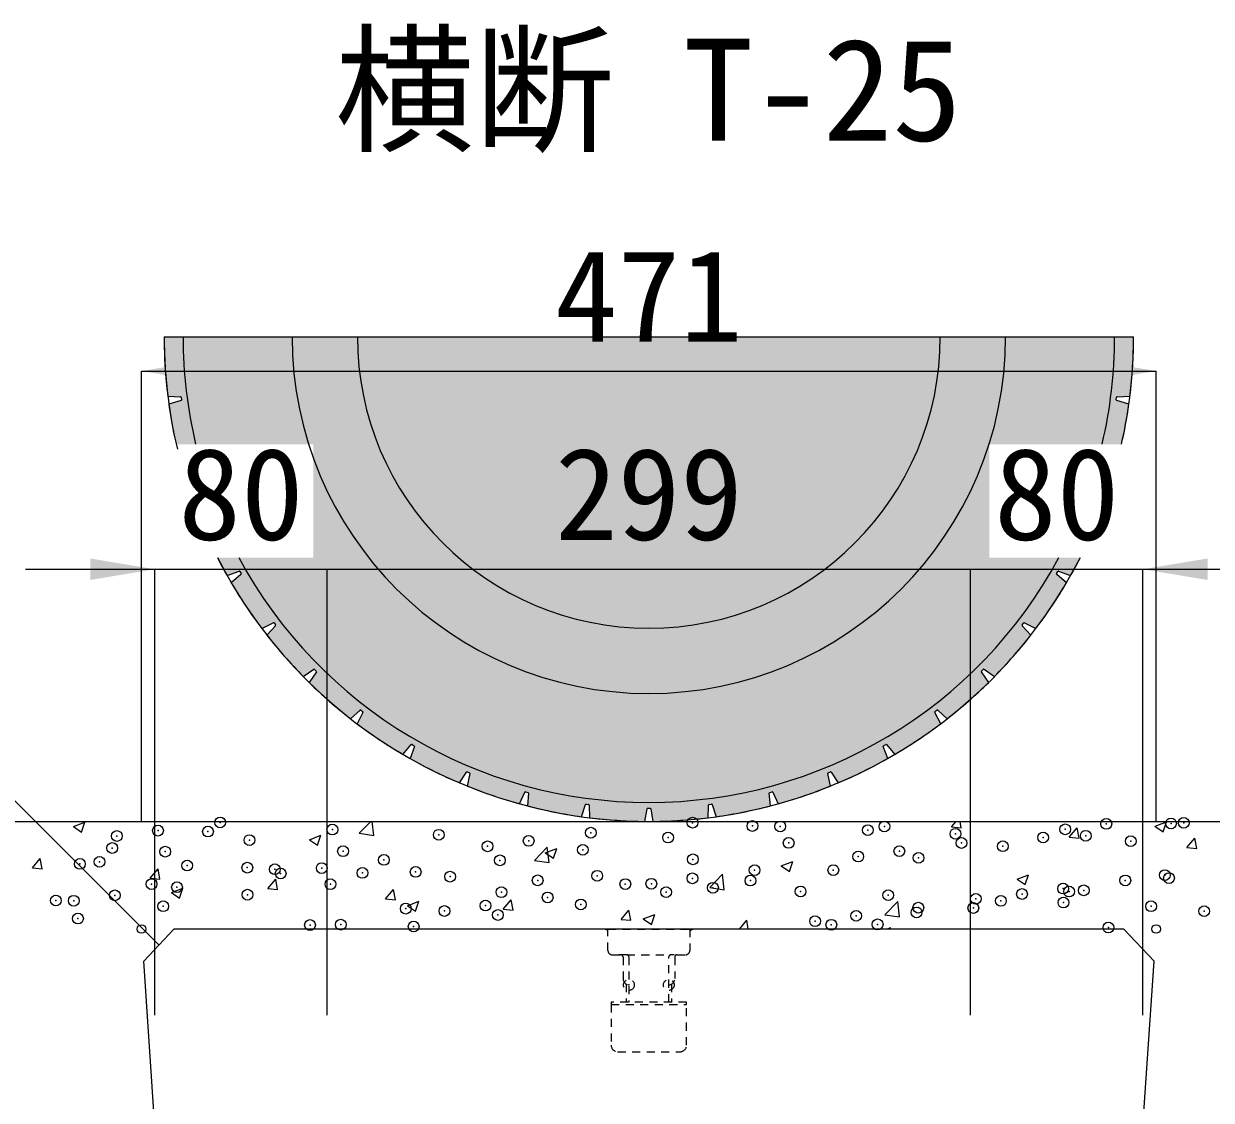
# Model space of a CAD drawing. Units: millimetres at full size. Extents: x -228 to 5022, y -597 to 6828.
# Drawn here: x 968 to 1519, y 4405 to 4905 of the extents above; entities that cross this region are included whole.
import ezdxf
from ezdxf.enums import TextEntityAlignment as Align

# ---------------------------------------------------------------- set-up
doc = ezdxf.new("R2010")
doc.units = ezdxf.units.MM
doc.header["$LTSCALE"] = 10
doc.header["$PDMODE"] = 32
doc.header["$PDSIZE"] = 5
doc.linetypes.add('USER2', pattern=[0.675, 0.375, -0.3])
for name, color, linetype, lineweight in [('(0-0)', 2, 'USER2', 9), ('0_2', 7, 'Continuous', 9), ('寸法線', 7, 'Continuous', 13), ('引出線', 4, 'Continuous', 13), ('本体', 2, 'Continuous', 9), ('補助線', 8, 'Continuous', 13), ('ｲﾝｻｰﾄ', 3, 'USER2', 9), ('ﾊｯﾁﾝｸﾞ', 7, 'Continuous', 5)]:
    doc.layers.add(name, color=color, linetype=linetype, lineweight=lineweight)
doc.styles.add('ＭＳ ゴシック', font='')
doc.styles.get('ＭＳ ゴシック').set_extended_font_data('MS Gothic')

# ---------------------------------------------------------------- blocks, each defined once
blk = doc.blocks.new('filled_arrow')
at = {"color": 0, "linetype": 'Continuous', "lineweight": -2}
blk.add_solid([(7.5, 1.25), (0, 0), (7.5, -1.25)], dxfattribs=at)

msp = doc.modelspace()

# ---------------------------------------------------------------- hatches: boundary and pattern name
at = {"layer": 'ﾊｯﾁﾝｸﾞ'}
for points in [[(1416.27, 4709.26), (1477.67, 4709.26, 0.02099), (1481.07, 4727.83), (1475.18, 4729.69), (1475.4, 4731.3), (1481.57, 4731.57, 0.03064), (1483.25, 4759.07), (1393.55, 4759.07, -1), (1122.96, 4759.07), (1033.25, 4759.07, 0.03064), (1034.94, 4731.57), (1041.11, 4731.3), (1041.32, 4729.69), (1035.43, 4727.83, 0.02363), (1039.37, 4706.94), (1039.37, 4709.26), (1102.43, 4709.26), (1102.43, 4656.57), (1057.95, 4656.57, 0.01056), (1062.46, 4648.2), (1068.26, 4650.31), (1069.08, 4648.91), (1064.35, 4644.94, 0.02854), (1078.61, 4623.59), (1084.08, 4626.45), (1085.07, 4625.16), (1080.9, 4620.6, 0.02854), (1097.83, 4601.31), (1102.88, 4604.85), (1104.03, 4603.7), (1100.49, 4598.64, 0.02854), (1119.79, 4581.71), (1124.34, 4585.89), (1125.63, 4584.9), (1122.78, 4579.42, 0.02854), (1144.12, 4565.16), (1148.09, 4569.89), (1149.5, 4569.08), (1147.39, 4563.27, 0.02854), (1170.41, 4551.92), (1173.73, 4557.13), (1175.23, 4556.51), (1173.89, 4550.48, 0.02854), (1198.2, 4542.23), (1200.81, 4547.82), (1202.38, 4547.4), (1201.84, 4541.25, 0.02854), (1227.02, 4536.24), (1228.87, 4542.13), (1230.48, 4541.92), (1230.75, 4535.75, 0.02854), (1256.37, 4534.07), (1257.44, 4540.16), (1258.25, 4540.16), (1259.06, 4540.16), (1260.14, 4534.07, 0.02854), (1285.75, 4535.75), (1286.02, 4541.92), (1287.63, 4542.13), (1289.49, 4536.24, 0.02854), (1314.66, 4541.25), (1314.13, 4547.4), (1315.69, 4547.82), (1318.3, 4542.23, 0.02854), (1342.61, 4550.48), (1341.27, 4556.51), (1342.78, 4557.13), (1346.09, 4551.92, 0.02854), (1369.12, 4563.27), (1367, 4569.08), (1368.41, 4569.89), (1372.38, 4565.16, 0.02854), (1393.72, 4579.42), (1390.87, 4584.9), (1392.16, 4585.89), (1396.71, 4581.71, 0.02854), (1416.01, 4598.64), (1412.47, 4603.7), (1413.62, 4604.85), (1418.68, 4601.31, 0.02854), (1435.6, 4620.6), (1431.43, 4625.16), (1432.42, 4626.45), (1437.9, 4623.59, 0.02854), (1452.16, 4644.94), (1447.43, 4648.91), (1448.24, 4650.31), (1454.04, 4648.2, 0.01056), (1458.55, 4656.57), (1416.27, 4656.57)], [(1122.96, 4759.07), (1226.54, 4759.07), (1393.55, 4759.07, -1)]]:
    msp.add_hatch(color=256, dxfattribs=at).paths.add_polyline_path(points)

# ---------------------------------------------------------------- linework, layer by layer
at = {"layer": '(0-0)', "linetype": 'Continuous', "lineweight": 13}
msp.add_line((655.02, 4534.07), (1974.98, 4534.07), dxfattribs=at)
at = {"layer": '0_2', "lineweight": 5}
for p, q in [((1034.94, 4731.57), (1040.86, 4731.31)), ((1041.14, 4731.05), (1041.29, 4729.94)), ((1475.22, 4729.94), (1475.36, 4731.05)), ((1475.65, 4731.31), (1481.57, 4731.57)), ((1041.08, 4729.61), (1035.43, 4727.83)), ((1481.07, 4727.83), (1475.42, 4729.61)), ((1062.46, 4648.2), (1068.03, 4650.23)), ((1068.88, 4648.75), (1064.35, 4644.94)), ((1068.39, 4650.1), (1068.95, 4649.13)), ((1447.55, 4649.13), (1448.11, 4650.1)), ((1452.16, 4644.94), (1447.62, 4648.75)), ((1448.48, 4650.23), (1454.04, 4648.2)), ((1078.61, 4623.59), (1083.86, 4626.33)), ((1084.9, 4624.97), (1080.9, 4620.6)), ((1084.24, 4626.25), (1084.92, 4625.36)), ((1431.58, 4625.36), (1432.27, 4626.25)), ((1435.6, 4620.6), (1431.6, 4624.97)), ((1432.64, 4626.33), (1437.9, 4623.59)), ((1097.83, 4601.31), (1102.68, 4604.7)), ((1103.89, 4603.49), (1100.49, 4598.64)), ((1103.06, 4604.67), (1103.86, 4603.88)), ((1416.01, 4598.64), (1412.61, 4603.49)), ((1412.65, 4603.88), (1413.44, 4604.67)), ((1413.83, 4604.7), (1418.68, 4601.31)), ((1119.79, 4581.71), (1124.16, 4585.72)), ((1125.52, 4584.67), (1122.78, 4579.42)), ((1124.54, 4585.73), (1125.43, 4585.05)), ((1393.72, 4579.42), (1390.99, 4584.67)), ((1391.07, 4585.05), (1391.96, 4585.73)), ((1392.35, 4585.72), (1396.71, 4581.71)), ((1144.12, 4565.16), (1147.93, 4569.7)), ((1149.41, 4568.84), (1147.39, 4563.27)), ((1148.31, 4569.76), (1149.28, 4569.2)), ((1369.12, 4563.27), (1367.09, 4568.84)), ((1367.22, 4569.2), (1368.19, 4569.76)), ((1368.57, 4569.7), (1372.38, 4565.16)), ((1170.41, 4551.92), (1173.59, 4556.92)), ((1175.17, 4556.26), (1173.89, 4550.48)), ((1173.96, 4557.03), (1175, 4556.6)), ((1342.61, 4550.48), (1341.33, 4556.26)), ((1341.51, 4556.6), (1342.54, 4557.03)), ((1342.91, 4556.92), (1346.09, 4551.92)), ((1198.2, 4542.23), (1200.7, 4547.6)), ((1201.05, 4547.76), (1202.13, 4547.47)), ((1202.36, 4547.15), (1201.84, 4541.25)), ((1314.66, 4541.25), (1314.15, 4547.15)), ((1314.37, 4547.47), (1315.45, 4547.76)), ((1315.8, 4547.6), (1318.3, 4542.23)), ((1227.02, 4536.24), (1228.8, 4541.89)), ((1229.12, 4542.1), (1230.23, 4541.96)), ((1230.49, 4541.67), (1230.75, 4535.75)), ((1256.37, 4534.07), (1257.4, 4539.91)), ((1257.69, 4540.16), (1258.25, 4540.16)), ((1258.25, 4540.16), (1258.81, 4540.16)), ((1259.11, 4539.91), (1260.14, 4534.07)), ((1285.75, 4535.75), (1286.01, 4541.67)), ((1286.27, 4541.96), (1287.38, 4542.1)), ((1287.71, 4541.89), (1289.49, 4536.24))]:
    msp.add_line(p, q, dxfattribs=at)
at = {"layer": '0_2'}
for centre, radius, start, end in [((1258.25, 4759.07), 225, 180, 187.0201), ((1258.25, 4759.07), 135.29, 180, 0), ((1258.25, 4759.07), 225, 352.9799, 0), ((1040.84, 4731.01), 0.3, 7.3517, 87.5), ((1040.99, 4729.9), 0.301, 287.6483, 7.5), ((1475.51, 4729.9), 0.301, 172.5, 252.3517), ((1475.66, 4731.01), 0.3, 92.5, 172.6483), ((1258.25, 4759.07), 225, 187.9799, 193.3953), ((1258.25, 4759.07), 225, 347.2098, 352.0201), ((1258.25, 4759.07), 225, 207.1005, 209.5201), ((1258.25, 4759.07), 225, 330.4799, 332.8995), ((1068.13, 4649.95), 0.3, 29.8517, 110), ((1068.69, 4648.98), 0.3, 310, 30.0001), ((1447.81, 4648.98), 0.3, 150, 230), ((1448.37, 4649.95), 0.3, 70, 150.1483), ((1258.25, 4759.07), 225, 210.4799, 217.0201), ((1258.25, 4759.07), 225, 322.9799, 329.5201), ((1084, 4626.06), 0.3, 37.3517, 117.5), ((1084.68, 4625.17), 0.301, 317.6483, 37.5), ((1431.82, 4625.17), 0.301, 142.5, 222.3517), ((1432.5, 4626.06), 0.3, 62.5, 142.6483), ((1258.25, 4759.07), 225, 217.9799, 224.5201), ((1258.25, 4759.07), 225, 315.4799, 322.0201), ((1102.85, 4604.46), 0.3, 44.8517, 125), ((1103.64, 4603.66), 0.3, 325, 45.0001), ((1412.86, 4603.66), 0.3, 135, 215), ((1413.65, 4604.46), 0.3, 55, 135.1483), ((1258.25, 4759.07), 225, 225.4799, 232.0201), ((1258.25, 4759.07), 225, 307.9799, 314.5201), ((1124.36, 4585.5), 0.3, 52.3517, 132.5), ((1125.25, 4584.81), 0.301, 332.6483, 52.5), ((1391.26, 4584.81), 0.301, 127.5, 207.3517), ((1392.14, 4585.5), 0.3, 47.5, 127.6483), ((1258.25, 4759.07), 225, 232.9799, 239.5201), ((1258.25, 4759.07), 225, 300.4799, 307.0201), ((1148.16, 4569.5), 0.3, 59.8517, 140), ((1149.13, 4568.94), 0.3, 340, 60.0001), ((1367.37, 4568.94), 0.3, 119.9999, 200), ((1368.34, 4569.5), 0.3, 40, 120.1483), ((1258.25, 4759.07), 225, 240.4799, 247.0201), ((1258.25, 4759.07), 225, 292.9799, 299.5201), ((1173.85, 4556.76), 0.3, 67.3517, 147.5), ((1174.88, 4556.33), 0.3, 347.5, 67.5001), ((1341.62, 4556.33), 0.3, 112.4999, 192.5), ((1342.66, 4556.76), 0.3, 32.5, 112.6483), ((1258.25, 4759.07), 225, 247.9799, 254.5201), ((1258.25, 4759.07), 225, 285.4799, 292.0201), ((1200.97, 4547.47), 0.3, 74.8517, 155), ((1202.06, 4547.18), 0.301, 355.1483, 75), ((1314.45, 4547.18), 0.301, 105, 184.8517), ((1315.53, 4547.47), 0.3, 25, 105.1483), ((1258.25, 4759.07), 225, 255.4799, 262.0201), ((1229.08, 4541.8), 0.3, 82.3517, 162.5), ((1230.19, 4541.66), 0.301, 2.6483, 82.5), ((1257.69, 4539.86), 0.3, 89.8517, 170), ((1258.81, 4539.86), 0.3, 10, 90.1483), ((1286.31, 4541.66), 0.301, 97.5, 177.3517), ((1287.42, 4541.8), 0.3, 17.5, 97.6483), ((1258.25, 4759.07), 225, 277.9799, 284.5201), ((1258.25, 4759.07), 225, 262.9799, 269.5201), ((1258.25, 4759.07), 225, 270.4799, 277.0201)]:
    msp.add_arc(centre, radius, start, end, dxfattribs=at)
at = {"layer": '0_2', "lineweight": 5}
for radius, start, end in [(216.21, 180, 193.3195), (165.59, 180, 0), (216.21, 346.6805, 0), (216.21, 208.2988, 331.7012)]:
    msp.add_arc((1258.25, 4759.07), radius, start, end, dxfattribs=at)
at = {"layer": '寸法線'}
for p, q in [((1022.75, 4743.24), (1493.75, 4743.24)), ((1022.75, 4534.07), (1022.75, 4743.24)), ((1493.75, 4534.07), (1493.75, 4743.24)), ((968.92, 4651.19), (1168.92, 4651.19)), ((1028.92, 4444.07), (1028.92, 4651.19)), ((1108.92, 4444.07), (1108.92, 4651.19)), ((1108.92, 4651.19), (1407.58, 4651.19)), ((1108.92, 4444.07), (1108.92, 4651.19)), ((1347.58, 4651.19), (1547.58, 4651.19)), ((1407.58, 4444.07), (1407.58, 4651.19)), ((1407.58, 4444.07), (1407.58, 4651.19)), ((1487.58, 4444.07), (1487.58, 4651.19))]:
    msp.add_line(p, q, dxfattribs=at)
at = {"layer": '引出線'}
msp.add_lwpolyline([(1030.92, 4476.58), (948.07, 4559.43), (841.07, 4559.43)], dxfattribs=at)
at = {"layer": '本体', "lineweight": 18}
for p, q in [((1023.76, 4469.1), (1037.75, 4484.07)), ((1478.75, 4484.07), (1037.75, 4484.07)), ((1478.75, 4484.07), (1492.75, 4469.1)), ((1053.25, 4029.03), (1023.76, 4469.1)), ((1463.25, 4029.03), (1492.75, 4469.1))]:
    msp.add_line(p, q, dxfattribs=at)
at = {"layer": '補助線', "lineweight": 20}
for p, q in [((1033.25, 4759.07), (1226.54, 4759.07)), ((1226.54, 4759.07), (1483.25, 4759.07))]:
    msp.add_line(p, q, dxfattribs=at)
at = {"layer": '補助線'}
for centre in [(1022.75, 4484.07), (1493.75, 4484.07)]:
    msp.add_circle(centre, 2, dxfattribs=at)
for start, end in [(180, 193.3953), (347.2098, 0), (207.1005, 332.8995)]:
    msp.add_arc((1258.25, 4759.07), 225, start, end, dxfattribs=at)
at = {"layer": 'ｲﾝｻｰﾄ'}
for p, q in [((1239.25, 4484.07), (1237.75, 4484.07)), ((1239.25, 4483.41), (1237.75, 4484.07)), ((1239.25, 4474.07), (1239.25, 4484.07)), ((1239.25, 4484.07), (1277.25, 4484.07)), ((1277.25, 4484.07), (1277.25, 4474.07)), ((1277.25, 4484.07), (1278.75, 4484.07)), ((1278.75, 4484.07), (1277.25, 4483.28)), ((1248, 4472.07), (1241.25, 4472.07)), ((1241.25, 4472.07), (1246.5, 4472.07)), ((1246.25, 4471.07), (1246.25, 4461.07)), ((1248, 4472.07), (1268.5, 4472.07)), ((1249, 4471.07), (1249, 4450.07)), ((1267.5, 4450.07), (1267.5, 4471.07)), ((1270, 4472.07), (1268.5, 4472.07)), ((1270.25, 4471.07), (1270.25, 4461.07)), ((1271.25, 4472.07), (1275.25, 4472.07)), ((1247.75, 4458.47), (1247.75, 4450.07)), ((1268.75, 4458.47), (1268.75, 4450.07)), ((1240.75, 4449.07), (1240.75, 4430.07)), ((1275.75, 4430.07), (1275.75, 4449.07)), ((1243.75, 4427.07), (1272.75, 4427.07))]:
    msp.add_line(p, q, dxfattribs=at)
msp.add_lwpolyline([(1275.75, 4450.07), (1240.75, 4450.07), (1240.75, 4449.07), (1275.75, 4449.07)], close=True, dxfattribs=at)
for centre, radius, start, end in [((1241.25, 4474.07), 2, 180, 270), ((1245.25, 4471.07), 1, 0, 90), ((1248, 4471.07), 1, 0, 90), ((1268.5, 4471.07), 1, 90, 180), ((1271.25, 4471.07), 1, 90, 180), ((1275.25, 4474.07), 2, 270, 0), ((1249.25, 4461.07), 3, 180, 265.2364), ((1267.25, 4461.07), 3, 274.7802, 0), ((1243.75, 4430.07), 3, 180, 270), ((1272.75, 4430.07), 3, 270, 0)]:
    msp.add_arc(centre, radius, start, end, dxfattribs=at)
for p in [(1249, 4458.07), (1267.5, 4458.07)]:
    msp.add_point(p, dxfattribs=at)
at = {"layer": 'ﾊｯﾁﾝｸﾞ'}
for p, q in [((991.14, 4531.67), (996.48, 4533.71)), ((991.14, 4531.66), (994.93, 4529.11)), ((994.93, 4529.11), (996.48, 4533.71)), ((1123.84, 4528.55), (1129.13, 4534.07)), ((1130.62, 4527.5), (1129.85, 4534.07)), ((1398.73, 4531.48), (1400.9, 4534.07)), ((1398.73, 4531.48), (1403.28, 4531.08)), ((1403.28, 4531.08), (1402.73, 4534.07)), ((1493.2, 4531.83), (1497, 4529.27)), ((1493.21, 4531.83), (1498.54, 4533.88)), ((1497, 4529.27), (1498.54, 4533.88)), ((1100.65, 4525.56), (1105.99, 4527.61)), ((1104.44, 4523), (1105.99, 4527.61)), ((1123.84, 4528.55), (1130.62, 4527.5)), ((1453.38, 4526.69), (1457.06, 4531.07)), ((1453.38, 4526.69), (1457.94, 4526.3)), ((1457.94, 4526.3), (1457.06, 4531.07)), ((1508.04, 4521.91), (1511.71, 4526.29)), ((1512.59, 4521.51), (1511.71, 4526.29)), ((1100.65, 4525.56), (1104.44, 4523)), ((1205.16, 4515.94), (1211.1, 4522.13)), ((1210.16, 4519.46), (1215.5, 4521.51)), ((1211.94, 4514.89), (1211.1, 4522.13)), ((1213.95, 4516.9), (1215.5, 4521.5)), ((1508.04, 4521.91), (1512.59, 4521.51)), ((972.06, 4512.41), (975.73, 4516.79)), ((976.62, 4512.02), (975.73, 4516.79)), ((1205.16, 4515.94), (1211.94, 4514.89)), ((1210.16, 4519.46), (1213.95, 4516.9)), ((1319.67, 4513.36), (1325.01, 4515.41)), ((1323.46, 4510.8), (1325.01, 4515.4)), ((972.06, 4512.41), (976.61, 4512.01)), ((1026.71, 4507.63), (1030.39, 4512.01)), ((1031.27, 4507.23), (1030.39, 4512.01)), ((1286.49, 4503.33), (1292.42, 4509.51)), ((1293.27, 4502.28), (1292.42, 4509.52)), ((1319.67, 4513.35), (1323.46, 4510.8)), ((1429.18, 4507.26), (1434.52, 4509.3)), ((1432.97, 4504.69), (1434.52, 4509.3)), ((1026.71, 4507.63), (1031.27, 4507.23)), ((1081.37, 4502.85), (1085.04, 4507.23)), ((1085.93, 4502.45), (1085.04, 4507.23)), ((1429.18, 4507.25), (1432.97, 4504.69)), ((1036.63, 4500.99), (1041.96, 4503.04)), ((1036.63, 4500.98), (1040.42, 4498.43)), ((1040.42, 4498.43), (1041.96, 4503.03)), ((1081.37, 4502.85), (1085.92, 4502.45)), ((1136.02, 4498.07), (1139.7, 4502.45)), ((1140.58, 4497.67), (1139.7, 4502.45)), ((1286.49, 4503.33), (1293.26, 4502.28)), ((1136.02, 4498.07), (1140.58, 4497.67)), ((1146.14, 4494.88), (1151.47, 4496.93)), ((1146.14, 4494.88), (1149.93, 4492.32)), ((1149.93, 4492.32), (1151.47, 4496.93)), ((1190.68, 4493.29), (1194.35, 4497.66)), ((1190.68, 4493.29), (1195.23, 4492.89)), ((1195.24, 4492.89), (1194.36, 4497.66)), ((1245.33, 4488.5), (1249.01, 4492.88)), ((1249.89, 4488.11), (1249.01, 4492.88)), ((1367.81, 4490.72), (1373.75, 4496.9)), ((1374.59, 4489.67), (1373.75, 4496.9)), ((1245.33, 4488.5), (1249.89, 4488.11)), ((1255.65, 4488.78), (1260.98, 4490.83)), ((1255.65, 4488.78), (1259.44, 4486.22)), ((1259.44, 4486.22), (1260.98, 4490.83)), ((1300.28, 4484.06), (1303.66, 4488.1)), ((1304.41, 4484.06), (1303.67, 4488.1)), ((1367.81, 4490.72), (1374.59, 4489.66)), ((1368.77, 4484.06), (1370.49, 4484.73)), ((1370.27, 4484.06), (1370.49, 4484.72)), ((1454.85, 4484.06), (1455.07, 4484.29)), ((1455.1, 4484.06), (1455.07, 4484.29))]:
    msp.add_line(p, q, dxfattribs=at)
for p in [(1030.39, 4529.77), (1053.6, 4529.31), (1059.25, 4533.57), (1111.34, 4530.25), (1231.32, 4528.8), (1278.55, 4533.45), (1306.31, 4531.92), (1319.23, 4531.73), (1359.9, 4530.01), (1367.59, 4531.68), (1451.52, 4530.38), (1470.59, 4532.89), (1500.64, 4533.1), (1506.55, 4533.38), (1011.31, 4527.26), (1072.85, 4525.37), (1160.73, 4527.84), (1202.46, 4525.01), (1267.18, 4526.55), (1323.15, 4524.05), (1400.58, 4528.3), (1403.39, 4524.04), (1441.26, 4526.58), (1461.06, 4527.38), (1481.94, 4524.86), (1009.16, 4521.68), (1033.73, 4520), (1116.29, 4520.21), (1183.38, 4522.49), (1227.61, 4520.84), (1355.46, 4517.73), (1374.53, 4520.24), (1422.57, 4522.51), (994.15, 4514.29), (1003.26, 4515.27), (1043.94, 4513.55), (1071.85, 4512.58), (1106.4, 4512.36), (1135.26, 4516.16), (1189.12, 4515.96), (1278.71, 4516.43), (1383.45, 4517.14), (1084.62, 4511.83), (1087.33, 4509.85), (1125.29, 4510.11), (1149.99, 4510.59), (1165.97, 4508.39), (1234.27, 4508.8), (1278.47, 4507.6), (1307.33, 4511.4), (1343.87, 4511.43), (1497.76, 4509.1), (1499.71, 4507.73), (1027.42, 4504.95), (1039.2, 4503.51), (1110.42, 4504.88), (1206.65, 4506.67), (1247.32, 4504.95), (1259.4, 4505.09), (1266.26, 4501.18), (1288, 4503.24), (1305.38, 4506.55), (1328.68, 4501.52), (1450.55, 4502.84), (1453.32, 4501.47), (1460.13, 4502.02), (1479.41, 4506.64), (982.98, 4497.32), (991.27, 4497.2), (1010.34, 4499.71), (1071.93, 4500), (1189.83, 4501.17), (1211.27, 4498.75), (1369.36, 4499.8), (1410.03, 4498.08), (1421.65, 4497.14), (1431.47, 4500.33), (1450.71, 4496.36), (1032.8, 4494.64), (1145.39, 4493.54), (1163.34, 4492.44), (1182.41, 4494.95), (1188.19, 4490.59), (1226.68, 4495.47), (1354.49, 4490.19), (1382.52, 4491.77), (1383.35, 4493.99), (1408.88, 4493.84), (1491.39, 4494.64), (1516.02, 4492.37), (993.23, 4488.92), (1100.96, 4485.91), (1115.21, 4486.1), (1149.07, 4485.23), (1335.41, 4487.68), (1342.94, 4486.06), (1364.44, 4486.22), (1471.58, 4484.74)]:
    msp.add_point(p, dxfattribs=at)

# ---------------------------------------------------------------- block references
at = {"layer": '寸法線', "xscale": 4, "yscale": 4}
for p in [(1022.75, 4743.24), (1108.92, 4651.19), (1108.92, 4651.19), (1487.58, 4651.19)]:
    msp.add_blockref('filled_arrow', p, dxfattribs=at)
at = {"layer": '寸法線', "xscale": 4, "yscale": 4, "rotation": 180}
for p in [(1493.75, 4743.24), (1028.92, 4651.19), (1407.58, 4651.19), (1407.58, 4651.19)]:
    msp.add_blockref('filled_arrow', p, dxfattribs=at)
at = {"layer": '引出線', "xscale": 0.16, "yscale": 0.16, "rotation": 135}
msp.add_blockref('filled_arrow', (1030.92, 4476.58), dxfattribs=at)

# ---------------------------------------------------------------- texts
at = {"layer": '0_2', "style": 'ＭＳ ゴシック'}
msp.add_text('横断 T-25', height=47.47, dxfattribs=at).set_placement((1112.56, 4897.65), align=Align.TOP_LEFT)
at = {"layer": '寸法線', "style": 'ＭＳ ゴシック'}
for s, p in [('471', (1258.25, 4778.24)), ('80', (1068.92, 4686.19)), ('299', (1258.25, 4686.19)), ('80', (1447.58, 4686.19))]:
    msp.add_text(s, height=42.72, dxfattribs=at).set_placement(p, align=Align.MIDDLE_CENTER)

doc.saveas('drawing.dxf')
